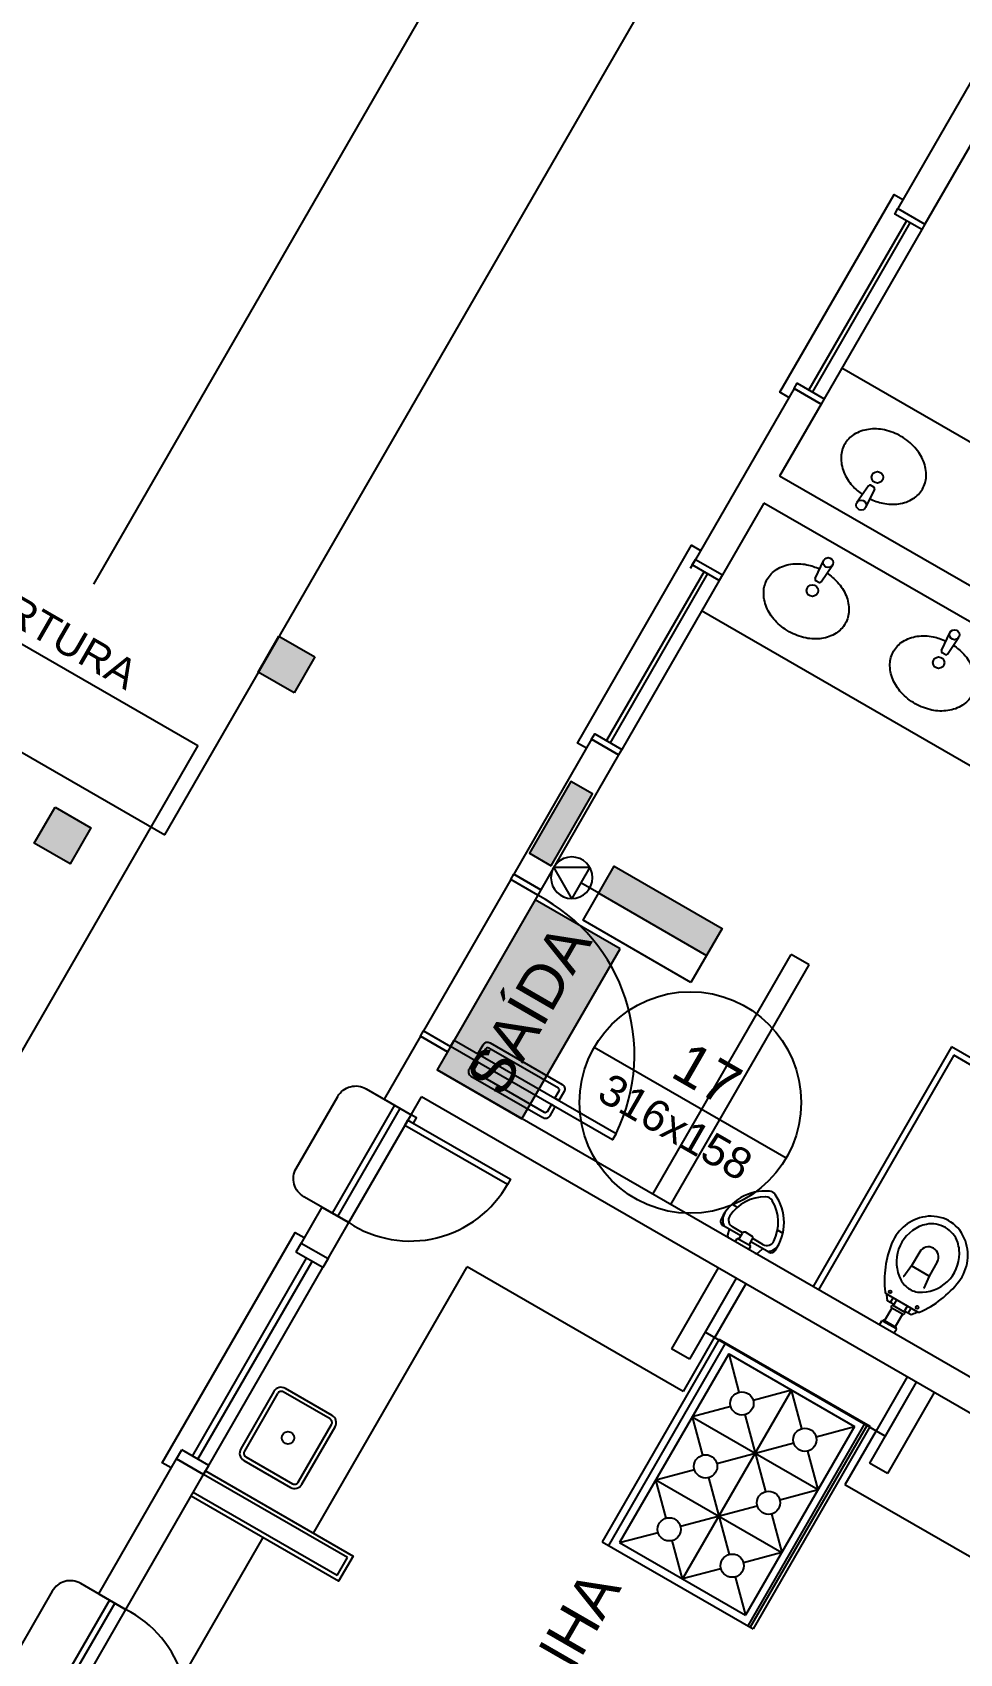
# Model space of a CAD drawing. Header units: centimetres. Extents: x 6807 to 16527, y -130 to 6110.
# Drawn here: x 13130 to 13577, y 2398 to 3178 of the extents above; entities that cross this region are included whole.
import ezdxf
from ezdxf.enums import TextEntityAlignment as Align

# ---------------------------------------------------------------- set-up
doc = ezdxf.new("R2010")
doc.units = ezdxf.units.CM
doc.header["$LTSCALE"] = 10
for name, pattern in [('CONTINU', [0]), ('DASHDOT', [25.4, 12.7, -6.35, 0, -6.35]), ('HIDDEN', [9.525, 6.35, -3.175]), ('TRACEJADO_G', [0.375, 0.25, -0.125])]:
    doc.linetypes.add(name, pattern=pattern)
for name, color, linetype in [('_TERREO', 7, 'Continuous'), ('A-03_ILU', 3, 'Continuous'), ('A-COTAS', 1, 'Continuous'), ('A-JANEL', 1, 'Continuous'), ('A-PAREDE', 5, 'Continuous'), ('A-PILAR_EIXO', 5, 'DASHDOT'), ('A-PISOS-CTEL', 2, 'TRACEJADO_G'), ('A-PISOS-NIVEL', 1, 'Continuous'), ('A-WC', 1, 'Continuous'), ('ARQ-ALV-CORTE', 5, 'Continuous'), ('ARQ-ALV-ENCOBERTA', 8, 'Continuous'), ('ARQ-ALV-VISTA2', 1, 'Continuous'), ('ARQ-BNC-VISTA', 1, 'Continuous'), ('ARQ-ESQ-CORTE', 3, 'Continuous'), ('ARQ-ESQ-VISTA1', 2, 'Continuous'), ('ARQ-MOB-VISTA', 1, 'CONTINU'), ('ARQ-TXT-1_075', 2, 'Continuous'), ('s-251', 250, 'Continuous'), ('t20_ILU', 1, 'Continuous'), ('TIPO_A-03_ILU', 3, 'Continuous')]:
    doc.layers.add(name, color=color, linetype=linetype)
doc.styles.add('ESC-50-A20', font='arial.ttf', dxfattribs={"height": 0.1})
doc.styles.add('T15', font='arial.ttf', dxfattribs={"height": 0.15})
doc.styles.add('T20', font='arial.ttf', dxfattribs={"height": 0.2})

# ---------------------------------------------------------------- blocks, each defined once
blk = doc.blocks.new('*U1')
h = blk.add_hatch(color=92)
h.dxf.hatch_style = 1
h.paths.add_polyline_path([(12.59, -6.3), (12.59, 0), (-0.01, 0), (-0.01, -6.3)])
at = {"layer": 's-251', "color": 1}
blk.add_lwpolyline([(12.59, -6.3), (12.59, 0), (-0.01, 0), (-0.01, -6.3)], close=True, dxfattribs=at)
at = {"color": 255, "style": 'T20'}
blk.add_text('SAÍDA', height=2.791, dxfattribs=at).set_placement((6.29, -3.15), align=Align.MIDDLE_CENTER)
blk = doc.blocks.new('A$C1CA961C3')
h = blk.add_hatch(color=253)
h.dxf.hatch_style = 1
h.paths.add_polyline_path([(30, 84.97), (15, 84.97), (15, 24.97), (30, 24.97)])
for p, q in [((15, 24.97), (15, 84.97)), ((15, 24.97), (15, 14.97)), ((6.32, 14.97), (15, 0)), ((23.68, 14.97), (6.32, 14.97)), ((15, 0), (23.68, 14.97))]:
    blk.add_line(p, q)
blk.add_lwpolyline([(0, 84.97), (0, 24.97), (30, 24.97), (30, 84.97), (0, 84.97)])
blk.add_circle((15, 10), 10)

msp = doc.modelspace()

# ---------------------------------------------------------------- hatches: boundary and pattern name
at = {"layer": 'A-COTAS'}
h = msp.add_hatch(color=253, dxfattribs=at)
h.set_gradient(color1=(173, 173, 173), color2=(173, 173, 173))
h.paths.add_polyline_path([(13677.15, 3235.85), (13642.5, 3255.84), (13636.51, 3245.44), (13671.16, 3225.46)])
h.paths.add_polyline_path([(14051.39, 3020.06), (14016.74, 3040.05), (14010.75, 3029.65), (14045.4, 3009.67)])
h.paths.add_polyline_path([(13380.12, 2776.94), (13400.11, 2811.59), (13389.71, 2817.59), (13369.72, 2782.94)])
h.paths.add_polyline_path([(13778.58, 2547.1), (13798.57, 2581.75), (13788.17, 2587.75), (13768.19, 2553.1)])
h.paths.add_polyline_path([(13531.75, 2119.19), (13497.1, 2139.17), (13491.11, 2128.78), (13525.76, 2108.79)])
h.paths.add_polyline_path([(13157.54, 2335.04), (13122.89, 2355.02), (13116.9, 2344.63), (13151.55, 2324.64)])
h.paths.add_polyline_path([(13271.93, 1668.75), (13237.28, 1688.74), (13231.29, 1678.34), (13265.94, 1658.36)])
h.paths.add_polyline_path([(12897.72, 1884.6), (12863.07, 1904.59), (12857.08, 1894.19), (12891.73, 1874.21)])
h = msp.add_hatch(color=253, dxfattribs=at)
h.set_gradient(color1=(173, 173, 173), color2=(173, 173, 173))
h.paths.add_polyline_path([(13266.41, 2877.49), (13256.41, 2860.17), (13239.09, 2870.17), (13249.09, 2887.49)])
h = msp.add_hatch(color=253, dxfattribs=at)
h.set_gradient(color1=(173, 173, 173), color2=(173, 173, 173))
h.paths.add_polyline_path([(13141.29, 2805.19), (13158.61, 2795.19), (13148.61, 2777.87), (13131.29, 2787.87)])

# ---------------------------------------------------------------- linework, layer by layer
at = {"layer": 'A-03_ILU'}
msp.add_line((13400.93, 2689.58), (13493.36, 2636.35), dxfattribs=at)
at = {"layer": 'A-JANEL', "color": 251}
msp.add_line((13547.05, 3093.36), (13560.04, 3085.87), dxfattribs=at)
at = {"layer": 'A-PAREDE', "color": 251}
for p, q in [((13584.53, 3158.33), (13547.05, 3093.36)), ((13597.52, 3150.84), (13560.04, 3085.87)), ((13547.05, 3093.36), (13560.04, 3085.87)), ((13875.56, 2742.25), (13490.09, 2964.6)), ((13868.07, 2729.26), (13482.6, 2951.6)), ((13399.65, 2837.83), (13362.18, 2772.86)), ((13399.65, 2837.83), (13412.65, 2830.33)), ((13412.65, 2830.33), (13375.17, 2765.37)), ((13375.17, 2765.37), (13362.18, 2772.86)), ((13710.68, 2456.4), (13325.21, 2678.74)), ((13703.18, 2443.4), (13317.71, 2665.75))]:
    msp.add_line(p, q, dxfattribs=at)
for points in [[(13380.12, 2776.94), (13400.11, 2811.59), (13389.71, 2817.59), (13369.72, 2782.94)], [(13141.29, 2805.19), (13158.61, 2795.19), (13148.61, 2777.87), (13131.29, 2787.87)]]:
    msp.add_lwpolyline(points, close=True, dxfattribs=at)
at = {"layer": 'A-PILAR_EIXO', "color": 251}
msp.add_lwpolyline([(13266.41, 2877.49), (13256.41, 2860.17), (13239.09, 2870.17), (13249.09, 2887.49)], close=True, dxfattribs=at)
at = {"layer": 'A-PISOS-CTEL', "color": 251, "linetype": 'TRACEJADO_G', "ltscale": 150}
msp.add_lwpolyline([(12597.83, 1938.1), (13474.73, 3458.32), (14176.37, 3053.6), (13299.48, 1533.38)], close=True, dxfattribs=at)
msp.add_lwpolyline([(13005.37, 2479.88), (12684.8, 2664.63), (12889.48, 3019.55), (13210.05, 2834.8), (13005.37, 2479.88)], dxfattribs=at)
at = {"layer": 'A-PISOS-NIVEL', "color": 251}
for p, q in [((13194.19, 2791.84), (13507.72, 3335.39)), ((12860.45, 2984.34), (13194.19, 2791.84))]:
    msp.add_line(p, q, dxfattribs=at)
at = {"layer": 'A-WC', "color": 251}
for p, q in [((13572.85, 2689.78), (13506.25, 2574.32)), ((13573.95, 2685.68), (13508.85, 2572.82)), ((13573.95, 2685.68), (13508.85, 2572.82)), ((13594.02, 2677.56), (13572.85, 2689.78)), ((13592.53, 2674.96), (13573.95, 2685.68))]:
    msp.add_line(p, q, dxfattribs=at)
at = {"layer": 'ARQ-ALV-CORTE', "color": 251}
for p, q in [((13399.65, 2837.83), (13412.65, 2830.33)), ((13362.18, 2772.86), (13375.17, 2765.37)), ((13360.68, 2770.26), (13318.71, 2697.5)), ((13373.67, 2762.77), (13333.45, 2693.04)), ((13317.21, 2694.9), (13299.72, 2664.58)), ((13330.2, 2687.41), (13317.21, 2694.9)), ((13317.21, 2694.9), (13330.2, 2687.41)), ((13330.2, 2687.41), (13325.21, 2678.74)), ((13330.2, 2687.41), (13325.21, 2678.74)), ((13299.72, 2664.58), (13312.72, 2657.09)), ((13312.72, 2657.09), (13317.71, 2665.75)), ((13274.87, 2609.65), (13304.85, 2661.62)), ((13277.47, 2608.15), (13307.45, 2660.13)), ((13282.74, 2605.11), (13312.72, 2657.09)), ((13269.74, 2612.61), (13259.75, 2595.28)), ((13269.74, 2612.61), (13282.74, 2605.11)), ((13272.74, 2587.79), (13282.74, 2605.11)), ((13259.75, 2595.28), (13257.25, 2590.95)), ((13259.75, 2595.28), (13272.74, 2587.79)), ((13270.24, 2583.46), (13257.25, 2590.95)), ((13272.74, 2587.79), (13270.24, 2583.46)), ((13461.04, 2549.06), (13404.69, 2451.46)), ((13464.08, 2547.31), (13407.73, 2449.71)), ((13458.64, 2549.82), (13443.65, 2523.84)), ((13540.93, 2502.36), (13454.31, 2552.32)), ((13461.04, 2549.06), (13533.79, 2507.06)), ((13465.62, 2541.97), (13413.12, 2451.04)), ((13446.82, 2539.33), (13438.15, 2544.33)), ((13465.62, 2541.97), (13470.57, 2523.47)), ((13465.62, 2541.97), (13526.24, 2506.97)), ((13551.59, 2530.84), (13536.6, 2504.86)), ((13495.93, 2524.47), (13443.43, 2433.54)), ((13495.93, 2524.47), (13477.43, 2519.51)), ((13500.88, 2505.97), (13495.93, 2524.47)), ((13555.92, 2528.34), (13533.44, 2489.36)), ((13555.92, 2528.34), (13540.93, 2502.36)), ((13564.59, 2523.35), (13542.1, 2484.37)), ((13466.61, 2516.62), (13448.12, 2511.66)), ((13448.12, 2511.66), (13453.07, 2493.16)), ((13448.12, 2511.66), (13508.74, 2476.66)), ((13473.47, 2512.66), (13483.38, 2475.66)), ((13526.24, 2506.97), (13473.74, 2416.04)), ((13531.19, 2508.56), (13474.84, 2410.96)), ((13532.4, 2507.86), (13476.05, 2410.26)), ((13533.79, 2507.06), (13477.44, 2409.46)), ((13507.74, 2502.01), (13526.24, 2506.97)), ((13459.93, 2489.2), (13496.92, 2499.12)), ((13536.6, 2504.86), (13521.61, 2478.87)), ((13162.32, 2426.37), (13199.79, 2491.34)), ((13199.79, 2491.34), (13202.29, 2495.67)), ((13199.79, 2491.34), (13212.78, 2483.84)), ((13212.78, 2483.84), (13199.79, 2491.34)), ((13215.28, 2488.17), (13202.29, 2495.67)), ((13508.74, 2476.66), (13503.78, 2495.16)), ((13175.32, 2418.89), (13212.78, 2483.84)), ((13430.62, 2481.35), (13449.11, 2486.3)), ((13455.97, 2482.35), (13465.88, 2445.35)), ((13542.1, 2484.37), (13533.44, 2489.36)), ((13435.57, 2462.85), (13430.62, 2481.35)), ((13430.62, 2481.35), (13491.24, 2446.35)), ((13490.24, 2471.7), (13508.74, 2476.66)), ((13621.23, 2421.41), (13521.61, 2478.87)), ((13442.43, 2458.89), (13479.42, 2468.8)), ((13486.28, 2464.85), (13491.24, 2446.35)), ((13404.69, 2451.46), (13477.44, 2409.46)), ((13413.12, 2451.04), (13431.61, 2455.99)), ((13413.12, 2451.04), (13473.74, 2416.04)), ((13443.43, 2433.54), (13438.47, 2452.03)), ((13491.24, 2446.35), (13472.74, 2441.39)), ((13461.92, 2438.49), (13443.43, 2433.54)), ((13468.78, 2434.53), (13473.74, 2416.04)), ((13167.45, 2423.41), (13137.47, 2371.44)), ((13170.04, 2421.91), (13140.06, 2369.94)), ((13162.56, 2426.25), (13175.55, 2418.75)), ((13175.55, 2418.75), (13162.56, 2426.25)), ((13175.31, 2418.88), (13145.33, 2366.9))]:
    msp.add_line(p, q, dxfattribs=at)
for points in [[(13375.17, 2765.37), (13373.67, 2762.77), (13360.68, 2770.26), (13362.18, 2772.86)], [(13331.7, 2690), (13330.2, 2687.41), (13317.21, 2694.9), (13318.71, 2697.5)], [(13411.41, 2648.07), (13409.66, 2645.03), (13331.7, 2690), (13333.45, 2693.04)]]:
    msp.add_lwpolyline(points, close=True, dxfattribs=at)
for points in [[(13346.76, 2685.36), (13348.76, 2688.82), (13346.76, 2685.36), (13344.89, 2686.44), (13347.39, 2690.77, -0.414214), (13350.8, 2691.69), (13385.45, 2671.7, -0.414214), (13386.37, 2668.28), (13383.87, 2663.95), (13382, 2665.03), (13384, 2668.5, 0.414214), (13383.63, 2669.86), (13350.12, 2689.19, 0.414214), (13348.76, 2688.82)], [(13345.01, 2682.33), (13343.01, 2678.86), (13345.01, 2682.33), (13343.14, 2683.41), (13340.64, 2679.07, 0.414214), (13341.56, 2675.66), (13376.21, 2655.67, 0.414214), (13379.62, 2656.59), (13382.12, 2660.92), (13380.25, 2662), (13378.25, 2658.53, -0.414214), (13376.89, 2658.17), (13343.38, 2677.5, -0.414214), (13343.01, 2678.86)], [(13282.74, 2605.11), (13261.08, 2617.61, -0.414214), (13257.41, 2631.26), (13277.4, 2665.91, -0.414214), (13291.06, 2669.58), (13312.72, 2657.09)], [(13175.31, 2418.88), (13153.65, 2431.37, 0.414214), (13140, 2427.7), (13120.01, 2393.05, 0.414214), (13123.68, 2379.39), (13145.33, 2366.9)]]:
    msp.add_lwpolyline(points, format="xyb", dxfattribs=at)
msp.add_lwpolyline([(13311.22, 2654.49), (13313.82, 2652.99), (13315.31, 2655.59), (13312.72, 2657.09), (13311.22, 2654.49)], dxfattribs=at)
for centre in [(13472.02, 2518.07), (13502.33, 2500.57), (13454.52, 2487.75), (13484.83, 2470.25), (13437.02, 2457.44), (13467.33, 2439.94)]:
    msp.add_circle(centre, 5.6, dxfattribs=at)
for centre, radius, start, end in [((13333.87, 2686.11), 86.37, 333.86381, 62.56006), ((13151.19, 2370.74), 53.84, 329.22468, 63.39068)]:
    msp.add_arc(centre, radius, start, end, dxfattribs=at)
at = {"layer": 'ARQ-ALV-ENCOBERTA', "color": 251, "linetype": 'HIDDEN'}
for p, q in [((13460.64, 2583.31), (13438.15, 2544.33)), ((13469.3, 2578.31), (13446.82, 2539.33)), ((13473.85, 2575.68), (13458.86, 2549.7))]:
    msp.add_line(p, q, dxfattribs=at)
at = {"layer": 'ARQ-ALV-VISTA2', "color": 251, "ltscale": 0.1}
for p, q in [((13497.09, 3006.74), (13449.62, 2924.45)), ((13497.09, 3006.74), (13510.08, 2999.25)), ((13497.09, 3006.74), (13510.08, 2999.25)), ((13510.08, 2999.25), (13490.09, 2964.6)), ((13532.89, 2959.9), (13527.36, 2951.81)), ((13535.44, 2959.28), (13533.96, 2960.14)), ((13482.6, 2951.6), (13462.61, 2916.95)), ((13535.76, 2958.24), (13531.51, 2949.41)), ((13449.62, 2924.45), (13447.12, 2920.12)), ((13449.62, 2924.45), (13462.61, 2916.95)), ((13449.62, 2924.45), (13462.61, 2916.95)), ((13449.62, 2924.45), (13462.61, 2916.95)), ((13507.27, 2915.25), (13511.46, 2924.1)), ((13510.15, 2913.61), (13515.63, 2921.73)), ((13509.09, 2913.36), (13507.6, 2914.21)), ((13568.06, 2880.54), (13572.24, 2889.39)), ((13570.94, 2878.9), (13576.42, 2887.02)), ((13569.88, 2878.65), (13568.39, 2879.5)), ((13429.15, 2618.78), (13495.75, 2734.25)), ((13504.42, 2729.25), (13495.75, 2734.25)), ((13437.82, 2613.79), (13504.42, 2729.25)), ((13467.35, 2614.07), (13469.91, 2612.59)), ((13456.86, 2602.83), (13456.85, 2602.81)), ((13471.47, 2598.71), (13462.86, 2603.67)), ((13465.78, 2601.98), (13465.11, 2599.12)), ((13472.35, 2600.23), (13467.42, 2603.07)), ((13470.53, 2597.08), (13472.28, 2600.11)), ((13476.79, 2598.67), (13473.65, 2600.48)), ((13489.27, 2601.42), (13491.71, 2600.02)), ((13468.78, 2595.93), (13469.72, 2597.55)), ((13476.22, 2593.8), (13469.72, 2597.55)), ((13475.28, 2592.18), (13476.22, 2593.8)), ((13475.41, 2594.27), (13477.15, 2597.3)), ((13484.95, 2590.93), (13476.34, 2595.89)), ((13482.14, 2594.58), (13477.22, 2597.42)), ((13482.03, 2592.62), (13479.89, 2590.6)), ((13553.67, 2584.24), (13549.92, 2579.26)), ((13557.6, 2591.04), (13553.67, 2584.24)), ((13562.1, 2579.38), (13553.67, 2584.24)), ((13566.02, 2586.18), (13562.1, 2579.38)), ((13549.92, 2579.26), (13549.64, 2579.22)), ((13562.1, 2579.38), (13559.66, 2573.64)), ((13541.62, 2570.77), (13541.36, 2570.92)), ((13541.62, 2570.77), (13556.47, 2562.2)), ((13544.74, 2568.97), (13543.39, 2566.64)), ((13559.66, 2573.64), (13559.77, 2573.38)), ((13544.15, 2564), (13540.65, 2557.93)), ((13545.1, 2565.65), (13542.29, 2567.27)), ((13549.33, 2561.01), (13544.16, 2563.99)), ((13545.1, 2565.65), (13544.85, 2565.2)), ((13550.03, 2562.22), (13544.86, 2565.2)), ((13546.45, 2567.98), (13545.1, 2565.65)), ((13549.34, 2561), (13545.84, 2554.94)), ((13550.3, 2562.66), (13550.04, 2562.21)), ((13551.64, 2564.99), (13550.3, 2562.66)), ((13550.3, 2562.66), (13553.11, 2561.04)), ((13553.35, 2564), (13552.01, 2561.67)), ((13556.47, 2562.2), (13556.73, 2562.05)), ((13538.28, 2555.84), (13539.43, 2557.83)), ((13539.71, 2557.9), (13539.97, 2557.75)), ((13539.97, 2557.75), (13540.12, 2558.01)), ((13539.97, 2557.75), (13546.03, 2554.25)), ((13540.39, 2558.08), (13546.11, 2554.79)), ((13545.21, 2551.84), (13546.36, 2553.83)), ((13546.03, 2554.25), (13546.18, 2554.51)), ((13546.03, 2554.25), (13546.29, 2554.1))]:
    msp.add_line(p, q, dxfattribs=at)
for points in [[(13511.58, 3001.84), (13510.08, 2999.25), (13497.09, 3006.74), (13498.59, 3009.34)], [(13462.61, 2916.95), (13461.11, 2914.36), (13448.12, 2921.85), (13449.62, 2924.45)]]:
    msp.add_lwpolyline(points, close=True, dxfattribs=at)
for points in [[(13533.56, 2953.66, 0.059992), (13539.83, 2951.5, 0.087531), (13547.5, 2951.2, 0.105501), (13554.48, 2953.72, 0.123031), (13558.93, 2958.31, 0.123031), (13560.69, 2964.45, 0.105501), (13559.4, 2971.76, 0.087531), (13555.32, 2978.27, 0.07802), (13548.63, 2983.68, 0.07802), (13540.61, 2986.78, 0.087531), (13532.94, 2987.07, 0.105501), (13525.95, 2984.55, 0.123031), (13521.51, 2979.96, 0.123031), (13519.74, 2973.82, 0.105501), (13521.04, 2966.51, 0.087531), (13525.12, 2960.01, 0.059024), (13530.03, 2955.71, 0.07802)], [(13512.99, 2917.82, -0.059992), (13518.02, 2913.5, -0.087531), (13522.15, 2907.02, -0.105501), (13523.49, 2899.72, -0.123031), (13521.77, 2893.57, -0.123031), (13517.36, 2888.95, -0.105501), (13510.39, 2886.38, -0.087531), (13502.72, 2886.62, -0.07802), (13494.68, 2889.66, -0.07802), (13487.95, 2895.02, -0.087531), (13483.83, 2901.5, -0.105501), (13482.48, 2908.8, -0.123031), (13484.2, 2914.95, -0.123031), (13488.61, 2919.58, -0.105501), (13495.58, 2922.15, -0.087531), (13503.25, 2921.91, -0.059024), (13509.44, 2919.83, -0.07802)], [(13573.78, 2883.11, -0.059992), (13578.81, 2878.79, -0.087531), (13582.93, 2872.32, -0.105501), (13584.28, 2865.02, -0.123031), (13582.56, 2858.86, -0.123031), (13578.15, 2854.24, -0.105501), (13571.18, 2851.67, -0.087531), (13563.51, 2851.91, -0.07802), (13555.46, 2854.95, -0.07802), (13548.74, 2860.31, -0.087531), (13544.61, 2866.79, -0.105501), (13543.27, 2874.09, -0.123031), (13544.99, 2880.25, -0.123031), (13549.4, 2884.87, -0.105501), (13556.37, 2887.44, -0.087531), (13564.04, 2887.2, -0.059024), (13570.22, 2885.12, -0.07802)]]:
    msp.add_lwpolyline(points, format="xyb", dxfattribs=at)
for centre, radius in [((13537.23, 2963.98), 2.78), ((13529.44, 2950.61), 2.4), ((13513.54, 2922.92), 2.4), ((13505.93, 2909.44), 2.78), ((13574.33, 2888.21), 2.4), ((13566.72, 2874.74), 2.78), ((13543.45, 2571.8), 0.682), ((13556.44, 2564.31), 0.682)]:
    msp.add_circle(centre, radius, dxfattribs=at)
for centre, radius, start, end in [((13533.55, 2959.45), 0.8, 59.94509, 145.59154), ((13535.04, 2958.59), 0.8, 334.29865, 59.94509), ((13507.99, 2914.9), 0.8, 154.70647, 240.35291), ((13509.49, 2914.05), 0.8, 240.35291, 325.99936), ((13568.78, 2880.19), 0.8, 154.70647, 240.35291), ((13570.27, 2879.35), 0.8, 240.35291, 325.99936), ((13483.28, 2596.94), 23.4, 85.0251, 155.22294), ((13483.28, 2596.94), 20.59, 89.57677, 146.15361), ((13483.41, 2613.78), 3.75, 30.46883, 89.57677), ((13484.99, 2616.51), 3.75, 35.0205, 85.0251), ((13468.89, 2605.24), 20.59, 333.89199, 30.46883), ((13468.89, 2605.24), 23.4, 324.82265, 35.0205), ((13469.3, 2606.32), 6.56, 146.15361, 207.08161), ((13469.3, 2606.32), 3.75, 146.15361, 240.0228), ((13563.49, 2587.42), 20.81, 99.12494, 157.70326), ((13563.07, 2590.81), 17.4, 23.13469, 99.54613), ((13463.99, 2605.62), 2.25, 150.0228, 240.0228), ((13473.15, 2599.61), 1, 60.0228, 150.0228), ((13565.07, 2586.17), 18.66, 114.27425, 207.34294), ((13563.94, 2588.67), 15.92, 101.35273, 114.27425), ((13563.4, 2591.37), 13.17, 60.0228, 101.35273), ((13563.4, 2591.37), 13.17, 18.69287, 60.0228), ((13466.39, 2598.82), 1.31, 166.72204, 240.0228), ((13476.29, 2597.8), 1, 330.0228, 60.0228), ((13484.02, 2597.83), 3.75, 240.0228, 333.89199), ((13484.02, 2597.83), 6.56, 272.96399, 333.89199), ((13486.07, 2592.88), 2.25, 240.0228, 330.0228), ((13588.99, 2576.97), 48.37, 157.70326, 186.26507), ((13561.81, 2588.61), 4.86, 330.0228, 150.0228), ((13558.06, 2590.21), 18.66, 272.70266, 5.77135), ((13560.79, 2590.49), 15.92, 5.77135, 18.69287), ((13559.94, 2589.47), 20.81, 322.34234, 23.13469), ((13478.99, 2591.55), 1.31, 240.0228, 313.32355), ((13558.41, 2582.73), 11.17, 207.34294, 240.0228), ((13538.12, 2606.31), 48.37, 293.67736, 322.34234), ((13541.81, 2571.71), 0.909, 181.04026, 240.0228), ((13589.28, 2573.1), 47.71, 182.80463, 186.18324), ((13558.41, 2582.73), 11.17, 240.0228, 272.70266), ((13542.75, 2568.06), 0.909, 186.18324, 240.0228), ((13544.51, 2564.59), 0.697, 60.0228, 240.0228), ((13549.68, 2561.61), 0.697, 240.0228, 60.0228), ((13553.56, 2561.82), 0.909, 240.0228, 293.86236), ((13534.62, 2604.63), 47.71, 293.86236, 297.24096), ((13557.18, 2562.84), 0.909, 240.0228, 293.68699), ((13539.61, 2557.73), 0.2, 60.0228, 150.0228), ((13540.29, 2557.91), 0.2, 60.0228, 150.0228), ((13546.01, 2554.61), 0.2, 330.0228, 60.0228), ((13546.19, 2553.93), 0.2, 330.0228, 60.0228)]:
    msp.add_arc(centre, radius, start, end, dxfattribs=at)
at = {"layer": 'ARQ-BNC-VISTA', "color": 251}
for p, q in [((13766.95, 2874.17), (13520.07, 3016.57)), ((13699.49, 2757.23), (13452.62, 2899.63)), ((13265.76, 2455.6), (13339.71, 2583.8)), ((13443.65, 2523.84), (13339.71, 2583.8)), ((13469.3, 2578.31), (13454.31, 2552.32)), ((13169.99, 2329.59), (13241.44, 2453.46))]:
    msp.add_line(p, q, dxfattribs=at)
at = {"layer": 'ARQ-ESQ-CORTE', "color": 251}
for points in [[(13346.76, 2685.36), (13348.76, 2688.82), (13346.76, 2685.36), (13344.89, 2686.44), (13347.39, 2690.77, -0.414214), (13350.8, 2691.69), (13385.45, 2671.7, -0.414214), (13386.37, 2668.28), (13383.87, 2663.95), (13382, 2665.03), (13384, 2668.5, 0.414214), (13383.63, 2669.86), (13350.12, 2689.19, 0.414214), (13348.76, 2688.82)], [(13345.01, 2682.33), (13343.01, 2678.86), (13345.01, 2682.33), (13343.14, 2683.41), (13340.64, 2679.07, 0.414214), (13341.56, 2675.66), (13376.21, 2655.67, 0.414214), (13379.62, 2656.59), (13382.12, 2660.92), (13380.25, 2662), (13378.25, 2658.53, -0.414214), (13376.89, 2658.17), (13343.38, 2677.5, -0.414214), (13343.01, 2678.86)]]:
    msp.add_lwpolyline(points, format="xyb", dxfattribs=at)
at = {"layer": 'ARQ-ESQ-VISTA1', "color": 251}
for p, q in [((13551.19, 3087.51), (13504.24, 3006.12)), ((13552.92, 3086.51), (13505.98, 3005.12)), ((13558.55, 3083.27), (13511.58, 3001.84)), ((13453.76, 2918.6), (13406.81, 2837.21)), ((13455.49, 2917.6), (13408.54, 2836.21)), ((13461.11, 2914.36), (13414.15, 2832.93)), ((13207.49, 2492.67), (13262.45, 2587.96)), ((13210.09, 2491.17), (13265.05, 2586.46)), ((13215.28, 2488.17), (13270.24, 2583.46)), ((13212.78, 2483.84), (13215.28, 2488.17)), ((13282.08, 2443.87), (13212.78, 2483.84)), ((13277.09, 2435.21), (13207.79, 2475.18)), ((13277.09, 2435.21), (13282.08, 2443.87))]:
    msp.add_line(p, q, dxfattribs=at)
for points in [[(13494.59, 3002.41), (13490.26, 3004.91), (13545.22, 3100.19), (13549.55, 3097.69)], [(13397.15, 2833.5), (13392.82, 2835.99), (13447.79, 2931.28), (13452.12, 2928.78)], [(13311.22, 2654.49), (13360.59, 2626.01), (13359.09, 2623.41), (13309.72, 2651.89), (13311.22, 2654.49)], [(13197.29, 2487.01), (13192.96, 2489.5), (13256.92, 2600.38), (13261.25, 2597.88)], [(13212.78, 2483.84), (13213.78, 2485.58), (13284.81, 2444.6), (13277.82, 2432.48), (13206.79, 2473.45)]]:
    msp.add_lwpolyline(points, dxfattribs=at)
for points in [[(13560.05, 3085.87), (13558.55, 3083.27), (13545.55, 3090.76), (13547.05, 3093.36)], [(13414.15, 2832.93), (13412.65, 2830.33), (13399.65, 2837.83), (13401.15, 2840.43)]]:
    msp.add_lwpolyline(points, close=True, dxfattribs=at)
for points in [[(13232.19, 2490.66), (13254.7, 2477.66, 0.414214), (13260.17, 2479.13), (13276.17, 2506.84, 0.414214), (13274.7, 2512.3), (13252.19, 2525.3, 0.414214), (13246.72, 2523.84), (13230.72, 2496.13, 0.414214)], [(13233.19, 2492.39), (13255.7, 2479.39, 0.414214), (13258.43, 2480.13), (13274.43, 2507.84, 0.414214), (13273.7, 2510.57), (13251.19, 2523.57, 0.414214), (13248.45, 2522.84), (13232.45, 2495.13, 0.414214)]]:
    msp.add_lwpolyline(points, format="xyb", close=True, dxfattribs=at)
msp.add_circle((13253.44, 2501.48), 3, dxfattribs=at)
at = {"layer": 'ARQ-MOB-VISTA', "color": 251}
msp.add_arc((13312.33, 2650.09), 53.84, 236.65491, 330.82092, dxfattribs=at)
at = {"layer": 'TIPO_A-03_ILU'}
msp.add_circle((13447.15, 2662.96), 53.33, dxfattribs=at)

# ---------------------------------------------------------------- block references
at = {"xscale": -1, "rotation": 239.9772021211435}
msp.add_blockref('A$C1CA961C3', (13373.91, 2763.21), dxfattribs=at)
at = {"layer": '_TERREO', "xscale": 7.499999999999998, "yscale": 7.499999999999998, "zscale": 7.499999999999998, "rotation": 59.97720212114346}
msp.add_blockref('*U1', (13325.24, 2678.81), dxfattribs=at)

# ---------------------------------------------------------------- texts
at = {"layer": 'ARQ-ALV-CORTE', "color": 251, "insert": (13240.87, 2169.69), "char_height": 20.48, "attachment_point": 1, "rotation": 60.02825, "style": 'ESC-50-A20'}
msp.add_mtext_dynamic_manual_height_columns('\\pi182.91;COZINHA     ', width=4.4606, gutter_width=1, heights=[0], dxfattribs=at)
at = {"layer": 'ARQ-TXT-1_075', "color": 251, "style": 'ESC-50-A20'}
msp.add_text('PROJEÇÃO DA COBERTURA', height=14.4, rotation=330.02825, dxfattribs=at).set_placement((12936.31, 2999.18, -188.97))
at = {"layer": 't20_ILU', "color": 1}
for s, height, style, p in [('17', 20, 'T20', (13447.33, 2662.86)), ('316x158', 15, 'T15', (13434.04, 2640.85))]:
    msp.add_text(s, height=height, rotation=330.06238, dxfattribs=dict(at, style=style)).set_placement(p, align=Align.BOTTOM_CENTER)

doc.saveas('drawing.dxf')
